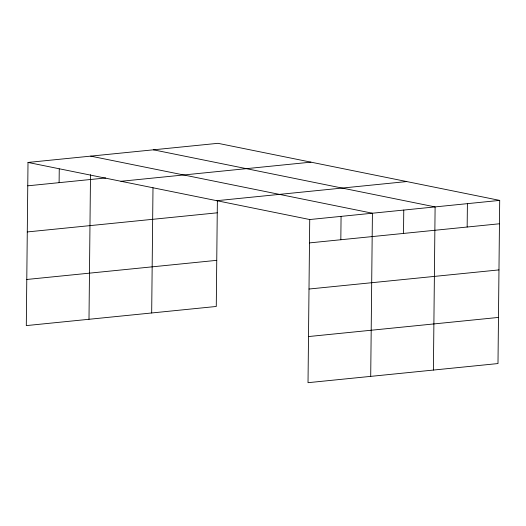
<?xml version="1.0" encoding="UTF-8"?>
<svg xmlns="http://www.w3.org/2000/svg" width="526" height="526" viewBox="0 0 526 526"><rect width="100%" height="100%" fill="white"/><g stroke="black" fill="none" stroke-linecap="round" stroke-linejoin="round"><path stroke-width="0.79" d="M28.009 162.442L309.729 219.533L308.019 382.685L497.99 363.558L499.7 200.399L217.981 143.315L28.009 162.442L26.3 325.601L216.271 306.467L217.376 200.676M59.109 182.66L59.254 168.958M88.993 319.282L90.505 174.665M151.679 312.97L152.994 187.756M340.828 239.744L341.072 216.377M370.712 376.373L372.421 213.221L90.702 156.13M403.521 233.432L403.764 210.065M433.404 370.061L435.107 206.909L153.388 149.818M467.16 227.022L467.404 203.654M27.766 185.816L105.726 177.966M120.973 181.286L310.945 162.153M216.765 200.695L406.729 181.562M27.28 231.94L217.251 212.813M309.729 219.533L499.7 200.399M309.485 242.9L499.457 223.774M26.78 279.47L216.751 260.337M308.999 289.03L498.97 269.904M308.506 336.555L498.477 317.428"/></g></svg>
